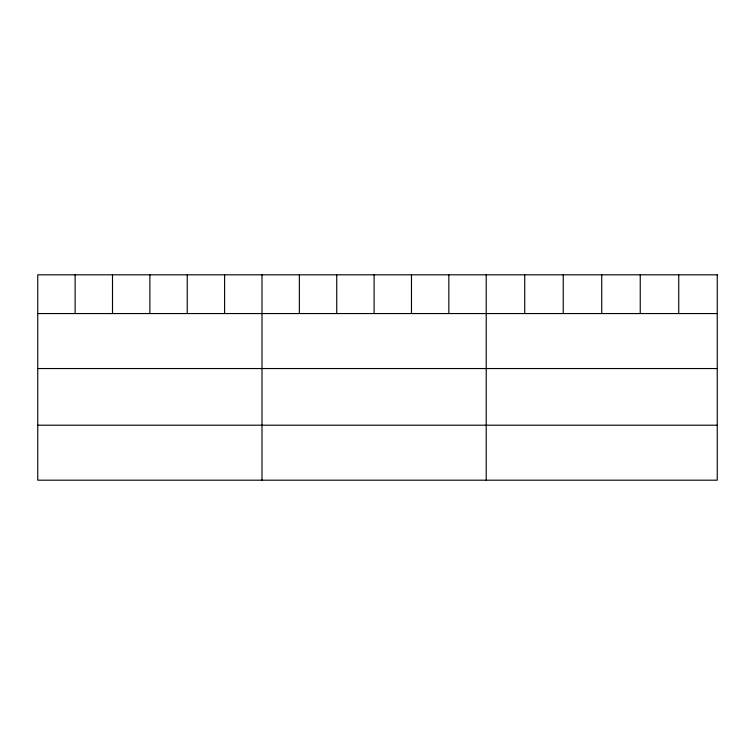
<?xml version="1.0" encoding="UTF-8"?>
<svg xmlns="http://www.w3.org/2000/svg" width="755" height="755" viewBox="0 0 755 755"><rect width="100%" height="100%" fill="white"/><g stroke="black" fill="none" stroke-linecap="round" stroke-linejoin="round"><path stroke-width="1.13" d="M37.75 313.561L717.25 313.561M37.75 368.544L717.25 368.544M37.75 425.197L717.25 425.197M678.745 274.811L678.745 313.561M640.24 274.811L640.24 313.561M601.735 274.811L601.735 313.561M563.23 274.811L563.23 313.561M524.725 274.811L524.725 313.561M486.22 274.811L486.22 480.189M448.848 274.811L448.848 313.561M411.475 274.811L411.475 313.561M374.102 274.811L374.102 313.561M336.73 274.811L336.73 313.561M299.357 274.811L299.357 313.561M261.985 274.811L261.985 480.189M224.612 274.811L224.612 313.561M187.24 274.811L187.24 313.561M149.868 274.811L149.868 313.561M112.495 274.811L112.495 313.561M75.122 274.811L75.122 313.561M717.25 274.811L37.75 274.811L37.75 480.189L717.25 480.189L717.25 274.811"/></g></svg>
